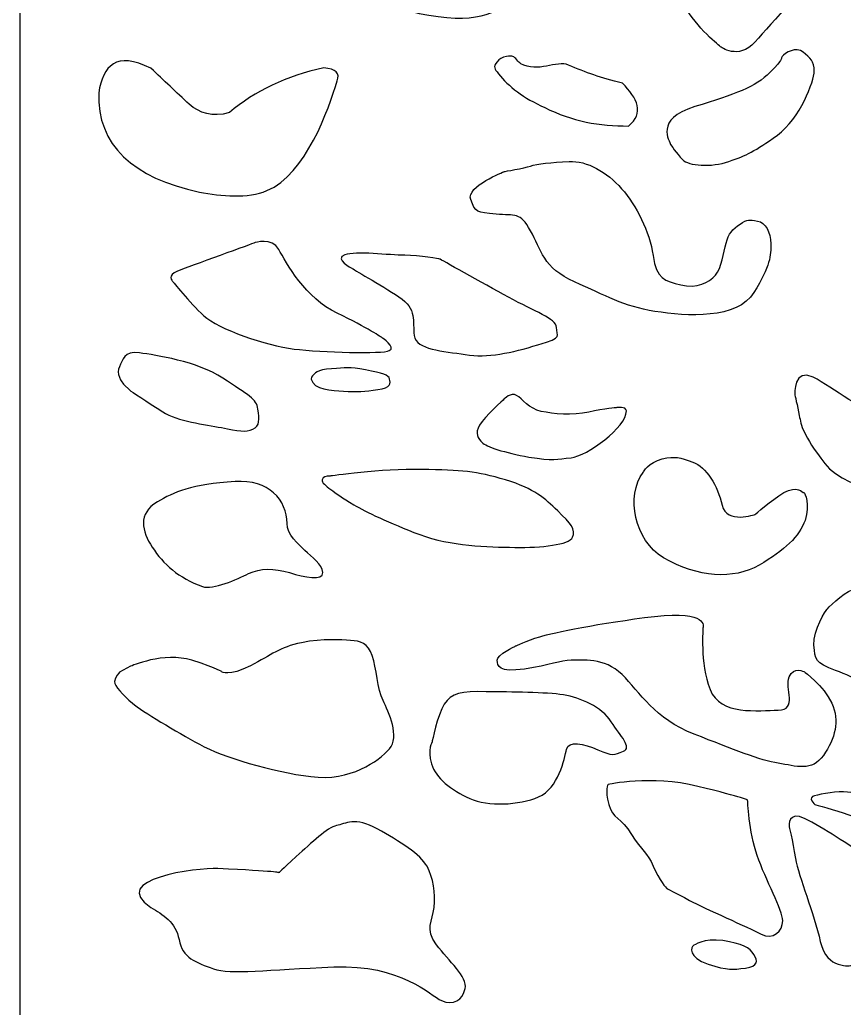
# Model space of a CAD drawing. Header units: centimetres. Extents: x -15.7 to -8.7, y -9 to 9.
# Drawn here: x -15.652 to -13.334, y 1.498 to 4.28 of the extents above; entities that cross this region are included whole.
import ezdxf

# ---------------------------------------------------------------- set-up
doc = ezdxf.new("R2010")
doc.units = ezdxf.units.CM
doc.header["$MEASUREMENT"] = 0
doc.layers.add('layer 1', color=7, linetype='Continuous')

msp = doc.modelspace()

# ---------------------------------------------------------------- linework, layer by layer
at = {"layer": 'layer 1', "color": 250, "lineweight": 30}
for points, knots in [([(-15.65204, 9.00077), (-15.65204, 9.00077), (-8.7077, 9.00077), (-8.7077, 9.00077), (-8.7077, 9.00077), (-8.7077, 9.00077), (-8.7077, -9.00021), (-8.7077, -9.00021), (-8.7077, -9.00021), (-8.7077, -9.00021), (-15.65204, -9.00021), (-15.65204, -9.00021), (-15.65204, -9.00021), (-15.65204, -9.00021), (-15.65204, 9.00077), (-15.65204, 9.00077)], [0, 0, 0, 0, 0.2, 0.2, 0.2, 0.2, 0.4, 0.4, 0.4, 0.4, 0.6, 0.6, 0.6, 0.6, 1, 1, 1, 1]), ([(-14.73226, 4.55874), (-14.73226, 4.55874), (-14.75024, 4.62655), (-14.65312, 4.62395), (-14.65312, 4.62395), (-14.55599, 4.62134), (-14.51641, 4.61351), (-14.48403, 4.53266), (-14.48403, 4.53266), (-14.45165, 4.45181), (-14.46965, 4.39964), (-14.41928, 4.40486), (-14.41928, 4.40486), (-14.36891, 4.41008), (-14.30415, 4.4805), (-14.26818, 4.48571), (-14.26818, 4.48571), (-14.2322, 4.49093), (-14.20702, 4.5144), (-14.20342, 4.46746), (-14.20342, 4.46746), (-14.19982, 4.42051), (-14.2322, 4.37095), (-14.26458, 4.33965), (-14.26458, 4.33965), (-14.29696, 4.30835), (-14.35452, 4.26663), (-14.50202, 4.2927), (-14.50202, 4.2927), (-14.64952, 4.31879), (-14.70707, 4.37356), (-14.72507, 4.42311), (-14.72507, 4.42311), (-14.74305, 4.47267), (-14.73226, 4.55874), (-14.73226, 4.55874)], [0, 0, 0, 0, 0.1, 0.1, 0.1, 0.1, 0.2, 0.2, 0.2, 0.2, 0.3, 0.3, 0.3, 0.3, 0.4, 0.4, 0.4, 0.4, 0.5, 0.5, 0.5, 0.5, 0.6, 0.6, 0.6, 0.6, 0.7, 0.7, 0.7, 0.7, 0.8, 0.8, 0.8, 0.8, 1, 1, 1, 1]), ([(-13.52709, 4.61872), (-13.52709, 4.61872), (-13.66019, 4.5144), (-13.71055, 4.45703), (-13.71055, 4.45703), (-13.76092, 4.39964), (-13.81489, 4.37878), (-13.7825, 4.31879), (-13.7825, 4.31879), (-13.75013, 4.2588), (-13.68178, 4.20403), (-13.68178, 4.20403), (-13.68178, 4.20403), (-13.68178, 4.20403), (-13.63142, 4.16491), (-13.58465, 4.21707), (-13.58465, 4.21707), (-13.53787, 4.26924), (-13.42636, 4.39703), (-13.42636, 4.39703), (-13.42636, 4.39703), (-13.42636, 4.39703), (-13.45154, 4.47789), (-13.45154, 4.51701), (-13.45154, 4.51701), (-13.45154, 4.55614), (-13.44793, 4.60307), (-13.44793, 4.60307), (-13.44793, 4.60307), (-13.44793, 4.60307), (-13.43744, 4.63608), (-13.46074, 4.63738), (-13.46074, 4.63738), (-13.48404, 4.63868), (-13.52709, 4.61872), (-13.52709, 4.61872)], [0, 0, 0, 0, 0.1, 0.1, 0.1, 0.1, 0.2, 0.2, 0.2, 0.2, 0.3, 0.3, 0.3, 0.3, 0.4, 0.4, 0.4, 0.4, 0.5, 0.5, 0.5, 0.5, 0.6, 0.6, 0.6, 0.6, 0.7, 0.7, 0.7, 0.7, 0.8, 0.8, 0.8, 0.8, 1, 1, 1, 1]), ([(-13.82215, 3.92885), (-13.82394, 3.93795), (-13.86875, 4.00033), (-13.75403, 4.03543), (-13.75403, 4.03543), (-13.63931, 4.07052), (-13.58373, 4.09001), (-13.5425, 4.13159), (-13.5425, 4.13159), (-13.50127, 4.17318), (-13.51497, 4.16582), (-13.50775, 4.1763), (-13.50775, 4.1763), (-13.50054, 4.18678), (-13.46896, 4.20511), (-13.44911, 4.18874), (-13.44911, 4.18874), (-13.42928, 4.17238), (-13.41799, 4.16321), (-13.41799, 4.13537), (-13.41799, 4.13537), (-13.41799, 4.10754), (-13.45747, 4.00176), (-13.52155, 3.9553), (-13.52155, 3.9553), (-13.58565, 3.90883), (-13.6079, 3.89851), (-13.65775, 3.88109), (-13.65775, 3.88109), (-13.70759, 3.86366), (-13.77167, 3.86882), (-13.7886, 3.88625), (-13.7886, 3.88625), (-13.8055, 3.90368), (-13.82215, 3.92885), (-13.82215, 3.92885)], [0, 0, 0, 0, 0.1, 0.1, 0.1, 0.1, 0.2, 0.2, 0.2, 0.2, 0.3, 0.3, 0.3, 0.3, 0.4, 0.4, 0.4, 0.4, 0.5, 0.5, 0.5, 0.5, 0.6, 0.6, 0.6, 0.6, 0.7, 0.7, 0.7, 0.7, 0.8, 0.8, 0.8, 0.8, 1, 1, 1, 1]), ([(-15.43009, 4.07441), (-15.41744, 4.15003), (-15.3819, 4.19248), (-15.2831, 4.14329), (-15.2831, 4.14329), (-15.24725, 4.10951), (-15.2114, 4.0757), (-15.17555, 4.04192), (-15.17555, 4.04192), (-15.14629, 4.01743), (-15.11103, 4.00489), (-15.06262, 4.01853), (-15.06262, 4.01853), (-14.99092, 4.07961), (-14.9025, 4.12162), (-14.79731, 4.14459), (-14.79731, 4.14459), (-14.76326, 4.14112), (-14.75072, 4.12898), (-14.75967, 4.1082), (-14.75967, 4.1082), (-14.78293, 4.02753), (-14.84796, 3.84555), (-14.95685, 3.7989), (-14.95685, 3.7989), (-15.01094, 3.77572), (-15.08534, 3.78331), (-15.14687, 3.79499), (-15.14687, 3.79499), (-15.33272, 3.83388), (-15.43549, 3.92811), (-15.43009, 4.07441)], [0, 0, 0, 0, 0.1111111, 0.1111111, 0.1111111, 0.1111111, 0.2222222, 0.2222222, 0.2222222, 0.2222222, 0.3333333, 0.3333333, 0.3333333, 0.3333333, 0.4444444, 0.4444444, 0.4444444, 0.4444444, 0.5555556, 0.5555556, 0.5555556, 0.5555556, 0.6666667, 0.6666667, 0.6666667, 0.6666667, 0.7777778, 0.7777778, 0.7777778, 0.7777778, 1, 1, 1, 1]), ([(-14.30969, 4.16169), (-14.30397, 4.16879), (-14.29595, 4.17424), (-14.28334, 4.17636), (-14.28334, 4.17636), (-14.26545, 4.17938), (-14.26305, 4.17722), (-14.25454, 4.16694), (-14.25454, 4.16694), (-14.25085, 4.16249), (-14.24714, 4.15837), (-14.2434, 4.15628), (-14.2434, 4.15628), (-14.1947, 4.12915), (-14.14315, 4.16661), (-14.10896, 4.15239), (-14.10896, 4.15239), (-14.05958, 4.13184), (-14.0187, 4.11539), (-13.95738, 4.10169), (-13.95738, 4.10169), (-13.91506, 4.05863), (-13.89501, 4.01705), (-13.94046, 3.98084), (-13.94046, 3.98084), (-14.02089, 3.98025), (-14.09964, 3.99386), (-14.17529, 4.03282), (-14.17529, 4.03282), (-14.23587, 4.05971), (-14.27774, 4.09189), (-14.30593, 4.12791), (-14.30593, 4.12791), (-14.31708, 4.14215), (-14.32172, 4.14675), (-14.30969, 4.16169)], [0, 0, 0, 0, 0.1, 0.1, 0.1, 0.1, 0.2, 0.2, 0.2, 0.2, 0.3, 0.3, 0.3, 0.3, 0.4, 0.4, 0.4, 0.4, 0.5, 0.5, 0.5, 0.5, 0.6, 0.6, 0.6, 0.6, 0.7, 0.7, 0.7, 0.7, 0.8, 0.8, 0.8, 0.8, 1, 1, 1, 1]), ([(-14.28972, 3.85269), (-14.28972, 3.85269), (-14.39743, 3.81074), (-14.38408, 3.77396), (-14.38408, 3.77396), (-14.37073, 3.73718), (-14.36717, 3.73783), (-14.31287, 3.73266), (-14.31287, 3.73266), (-14.25858, 3.7275), (-14.24522, 3.73976), (-14.21584, 3.6862), (-14.21584, 3.6862), (-14.18647, 3.63264), (-14.18023, 3.58102), (-14.09213, 3.5423), (-14.09213, 3.5423), (-14.004, 3.50357), (-13.95504, 3.47325), (-13.86603, 3.45905), (-13.86603, 3.45905), (-13.77702, 3.44485), (-13.63371, 3.43646), (-13.58743, 3.51196), (-13.58743, 3.51196), (-13.54114, 3.58746), (-13.53936, 3.61715), (-13.54025, 3.64942), (-13.54025, 3.64942), (-13.54114, 3.68168), (-13.55449, 3.71007), (-13.57764, 3.71331), (-13.57764, 3.71331), (-13.60078, 3.71653), (-13.60523, 3.71976), (-13.62659, 3.70491), (-13.62659, 3.70491), (-13.64796, 3.69007), (-13.65864, 3.67781), (-13.66576, 3.65135), (-13.66576, 3.65135), (-13.67288, 3.62489), (-13.67821, 3.58166), (-13.69602, 3.56101), (-13.69602, 3.56101), (-13.71382, 3.54036), (-13.74854, 3.52229), (-13.79305, 3.5339), (-13.79305, 3.5339), (-13.83755, 3.54552), (-13.86247, 3.54939), (-13.87137, 3.61651), (-13.87137, 3.61651), (-13.88028, 3.68362), (-13.91855, 3.75718), (-13.95949, 3.80429), (-13.95949, 3.80429), (-14.00044, 3.8514), (-14.05741, 3.88366), (-14.10725, 3.88109), (-14.10725, 3.88109), (-14.1571, 3.8785), (-14.19804, 3.87398), (-14.21584, 3.86818), (-14.21584, 3.86818), (-14.23365, 3.86237), (-14.28972, 3.85269), (-14.28972, 3.85269)], [0, 0, 0, 0, 0.0555556, 0.0555556, 0.0555556, 0.0555556, 0.1111111, 0.1111111, 0.1111111, 0.1111111, 0.1666667, 0.1666667, 0.1666667, 0.1666667, 0.2222222, 0.2222222, 0.2222222, 0.2222222, 0.2777778, 0.2777778, 0.2777778, 0.2777778, 0.3333333, 0.3333333, 0.3333333, 0.3333333, 0.3888889, 0.3888889, 0.3888889, 0.3888889, 0.4444444, 0.4444444, 0.4444444, 0.4444444, 0.5, 0.5, 0.5, 0.5, 0.5555556, 0.5555556, 0.5555556, 0.5555556, 0.6111111, 0.6111111, 0.6111111, 0.6111111, 0.6666667, 0.6666667, 0.6666667, 0.6666667, 0.7222222, 0.7222222, 0.7222222, 0.7222222, 0.7777778, 0.7777778, 0.7777778, 0.7777778, 0.8333333, 0.8333333, 0.8333333, 0.8333333, 0.8888889, 0.8888889, 0.8888889, 0.8888889, 1, 1, 1, 1]), ([(-15.22256, 3.54423), (-15.22256, 3.54423), (-15.23948, 3.56101), (-15.20832, 3.57262), (-15.20832, 3.57262), (-15.17717, 3.58424), (-14.99203, 3.652), (-14.99203, 3.652), (-14.99203, 3.652), (-14.99203, 3.652), (-14.94217, 3.66942), (-14.92348, 3.63329), (-14.92348, 3.63329), (-14.9048, 3.59715), (-14.84693, 3.49518), (-14.7597, 3.45388), (-14.7597, 3.45388), (-14.67247, 3.41259), (-14.63331, 3.38483), (-14.63331, 3.38483), (-14.63331, 3.38483), (-14.63331, 3.38483), (-14.59325, 3.35838), (-14.61284, 3.3487), (-14.61284, 3.3487), (-14.63242, 3.33902), (-14.80243, 3.34354), (-14.88076, 3.35322), (-14.88076, 3.35322), (-14.95909, 3.3629), (-15.09349, 3.40936), (-15.13444, 3.44679), (-15.13444, 3.44679), (-15.17539, 3.48422), (-15.22256, 3.54423), (-15.22256, 3.54423)], [0, 0, 0, 0, 0.1, 0.1, 0.1, 0.1, 0.2, 0.2, 0.2, 0.2, 0.3, 0.3, 0.3, 0.3, 0.4, 0.4, 0.4, 0.4, 0.5, 0.5, 0.5, 0.5, 0.6, 0.6, 0.6, 0.6, 0.7, 0.7, 0.7, 0.7, 0.8, 0.8, 0.8, 0.8, 1, 1, 1, 1]), ([(-14.71843, 3.58057), (-14.71843, 3.58057), (-14.76864, 3.60655), (-14.73816, 3.61825), (-14.73816, 3.61825), (-14.70768, 3.62995), (-14.61267, 3.61695), (-14.56965, 3.61695), (-14.56965, 3.61695), (-14.52663, 3.61695), (-14.47106, 3.60655), (-14.47106, 3.60655), (-14.47106, 3.60655), (-14.47106, 3.60655), (-14.35096, 3.53898), (-14.27746, 3.49869), (-14.27746, 3.49869), (-14.20396, 3.45841), (-14.14302, 3.43891), (-14.14302, 3.41422), (-14.14302, 3.41422), (-14.14302, 3.38953), (-14.11971, 3.38692), (-14.195, 3.36483), (-14.195, 3.36483), (-14.2703, 3.34274), (-14.33661, 3.32715), (-14.39936, 3.33754), (-14.39936, 3.33754), (-14.4621, 3.34793), (-14.53738, 3.35054), (-14.54276, 3.39082), (-14.54276, 3.39082), (-14.54814, 3.43112), (-14.5338, 3.4662), (-14.58578, 3.49999), (-14.58578, 3.49999), (-14.63777, 3.53378), (-14.71843, 3.58057), (-14.71843, 3.58057)], [0, 0, 0, 0, 0.0909091, 0.0909091, 0.0909091, 0.0909091, 0.1818182, 0.1818182, 0.1818182, 0.1818182, 0.2727273, 0.2727273, 0.2727273, 0.2727273, 0.3636364, 0.3636364, 0.3636364, 0.3636364, 0.4545455, 0.4545455, 0.4545455, 0.4545455, 0.5454545, 0.5454545, 0.5454545, 0.5454545, 0.6363636, 0.6363636, 0.6363636, 0.6363636, 0.7272727, 0.7272727, 0.7272727, 0.7272727, 0.8181818, 0.8181818, 0.8181818, 0.8181818, 1, 1, 1, 1]), ([(-15.36053, 3.25448), (-15.36409, 3.25771), (-15.38279, 3.2861), (-15.3721, 3.30353), (-15.3721, 3.30353), (-15.36142, 3.32095), (-15.36053, 3.3487), (-15.31514, 3.34225), (-15.31514, 3.34225), (-15.26973, 3.3358), (-15.15314, 3.31901), (-15.08104, 3.27126), (-15.08104, 3.27126), (-15.00893, 3.22351), (-14.98579, 3.21254), (-14.98224, 3.18414), (-14.98224, 3.18414), (-14.97868, 3.15575), (-14.97601, 3.13703), (-14.99648, 3.12736), (-14.99648, 3.12736), (-15.01695, 3.11768), (-15.03742, 3.12284), (-15.08459, 3.13187), (-15.08459, 3.13187), (-15.13177, 3.1409), (-15.20832, 3.14994), (-15.25017, 3.1764), (-15.25017, 3.1764), (-15.29199, 3.20286), (-15.34183, 3.23641), (-15.34183, 3.23641), (-15.34183, 3.23641), (-15.34183, 3.23641), (-15.36053, 3.25448), (-15.36053, 3.25448)], [0, 0, 0, 0, 0.1, 0.1, 0.1, 0.1, 0.2, 0.2, 0.2, 0.2, 0.3, 0.3, 0.3, 0.3, 0.4, 0.4, 0.4, 0.4, 0.5, 0.5, 0.5, 0.5, 0.6, 0.6, 0.6, 0.6, 0.7, 0.7, 0.7, 0.7, 0.8, 0.8, 0.8, 0.8, 1, 1, 1, 1]), ([(-14.82469, 3.28159), (-14.82469, 3.28159), (-14.81757, 3.29578), (-14.77573, 3.29772), (-14.77573, 3.29772), (-14.73389, 3.29966), (-14.72766, 3.30417), (-14.67959, 3.2945), (-14.67959, 3.2945), (-14.63153, 3.28481), (-14.61462, 3.28029), (-14.61195, 3.26868), (-14.61195, 3.26868), (-14.60928, 3.25706), (-14.60749, 3.24415), (-14.64488, 3.239), (-14.64488, 3.239), (-14.68226, 3.23383), (-14.70453, 3.2319), (-14.74191, 3.23448), (-14.74191, 3.23448), (-14.77272, 3.2366), (-14.82694, 3.23867), (-14.8327, 3.26868), (-14.8327, 3.26868), (-14.83418, 3.27646), (-14.82469, 3.28159), (-14.82469, 3.28159)], [0, 0, 0, 0, 0.125, 0.125, 0.125, 0.125, 0.25, 0.25, 0.25, 0.25, 0.375, 0.375, 0.375, 0.375, 0.5, 0.5, 0.5, 0.5, 0.625, 0.625, 0.625, 0.625, 0.75, 0.75, 0.75, 0.75, 1, 1, 1, 1]), ([(-13.47259, 3.22447), (-13.47259, 3.22447), (-13.47617, 3.30245), (-13.4206, 3.27386), (-13.4206, 3.27386), (-13.36503, 3.24527), (-13.28079, 3.17119), (-13.20371, 3.166), (-13.20371, 3.166), (-13.12662, 3.1608), (-13.06926, 3.1452), (-13.02086, 3.09971), (-13.02086, 3.09971), (-12.97246, 3.05423), (-12.95274, 2.98145), (-12.95632, 2.96325), (-12.95632, 2.96325), (-12.95991, 2.94506), (-12.90972, 2.92557), (-13.01368, 2.92687), (-13.01368, 2.92687), (-13.11766, 2.92816), (-13.3256, 2.94766), (-13.38834, 3.03084), (-13.38834, 3.03084), (-13.45108, 3.11401), (-13.45466, 3.1374), (-13.46004, 3.166), (-13.46004, 3.166), (-13.46542, 3.19458), (-13.47259, 3.22447), (-13.47259, 3.22447)], [0, 0, 0, 0, 0.1111111, 0.1111111, 0.1111111, 0.1111111, 0.2222222, 0.2222222, 0.2222222, 0.2222222, 0.3333333, 0.3333333, 0.3333333, 0.3333333, 0.4444444, 0.4444444, 0.4444444, 0.4444444, 0.5555556, 0.5555556, 0.5555556, 0.5555556, 0.6666667, 0.6666667, 0.6666667, 0.6666667, 0.7777778, 0.7777778, 0.7777778, 0.7777778, 1, 1, 1, 1]), ([(-14.10191, 3.04734), (-14.14197, 3.04346), (-14.15176, 3.03766), (-14.22029, 3.04927), (-14.22029, 3.04927), (-14.28884, 3.06089), (-14.34134, 3.07895), (-14.35203, 3.08993), (-14.35203, 3.08993), (-14.36271, 3.1009), (-14.3734, 3.11574), (-14.35915, 3.13897), (-14.35915, 3.13897), (-14.34492, 3.1622), (-14.29062, 3.21189), (-14.29062, 3.21189), (-14.29062, 3.21189), (-14.29062, 3.21189), (-14.27014, 3.23254), (-14.25502, 3.22286), (-14.25502, 3.22286), (-14.23988, 3.21318), (-14.21941, 3.18479), (-14.18558, 3.17769), (-14.18558, 3.17769), (-14.15176, 3.17059), (-14.09835, 3.16543), (-14.05207, 3.17575), (-14.05207, 3.17575), (-14.00578, 3.18608), (-13.97462, 3.18801), (-13.97462, 3.18801), (-13.97462, 3.18801), (-13.97462, 3.18801), (-13.94614, 3.19317), (-13.94614, 3.17898), (-13.94614, 3.17898), (-13.94614, 3.13356), (-14.05694, 3.05168), (-14.10191, 3.04734)], [0, 0, 0, 0, 0.0909091, 0.0909091, 0.0909091, 0.0909091, 0.1818182, 0.1818182, 0.1818182, 0.1818182, 0.2727273, 0.2727273, 0.2727273, 0.2727273, 0.3636364, 0.3636364, 0.3636364, 0.3636364, 0.4545455, 0.4545455, 0.4545455, 0.4545455, 0.5454545, 0.5454545, 0.5454545, 0.5454545, 0.6363636, 0.6363636, 0.6363636, 0.6363636, 0.7272727, 0.7272727, 0.7272727, 0.7272727, 0.8181818, 0.8181818, 0.8181818, 0.8181818, 1, 1, 1, 1]), ([(-13.84186, 2.76572), (-13.74507, 2.70983), (-13.64468, 2.70334), (-13.57298, 2.74492), (-13.57298, 2.74492), (-13.50127, 2.78651), (-13.45888, 2.82678), (-13.4439, 2.87098), (-13.4439, 2.87098), (-13.42894, 2.91519), (-13.4437, 2.94897), (-13.4475, 2.94896), (-13.4475, 2.94896), (-13.45129, 2.94895), (-13.46542, 2.97105), (-13.50306, 2.94896), (-13.50306, 2.94896), (-13.54071, 2.92687), (-13.58373, 2.88788), (-13.58373, 2.88788), (-13.58373, 2.88788), (-13.58373, 2.88788), (-13.6644, 2.85929), (-13.67694, 2.91387), (-13.67694, 2.91387), (-13.68949, 2.96846), (-13.72176, 3.02174), (-13.7594, 3.03473), (-13.7594, 3.03473), (-13.79705, 3.04773), (-13.80781, 3.05292), (-13.84545, 3.04383), (-13.84545, 3.04383), (-13.88309, 3.03473), (-13.89923, 3.00614), (-13.89923, 3.00614), (-13.89923, 3.00614), (-13.94831, 2.9409), (-13.92345, 2.81281), (-13.84186, 2.76572)], [0, 0, 0, 0, 0.0909091, 0.0909091, 0.0909091, 0.0909091, 0.1818182, 0.1818182, 0.1818182, 0.1818182, 0.2727273, 0.2727273, 0.2727273, 0.2727273, 0.3636364, 0.3636364, 0.3636364, 0.3636364, 0.4545455, 0.4545455, 0.4545455, 0.4545455, 0.5454545, 0.5454545, 0.5454545, 0.5454545, 0.6363636, 0.6363636, 0.6363636, 0.6363636, 0.7272727, 0.7272727, 0.7272727, 0.7272727, 0.8181818, 0.8181818, 0.8181818, 0.8181818, 1, 1, 1, 1]), ([(-14.77929, 2.99571), (-14.77929, 2.99571), (-14.63598, 3.01636), (-14.52204, 3.01442), (-14.52204, 3.01442), (-14.40811, 3.01249), (-14.36983, 3.0099), (-14.28617, 2.98474), (-14.28617, 2.98474), (-14.20249, 2.95957), (-14.17668, 2.93312), (-14.1393, 2.89762), (-14.1393, 2.89762), (-14.10191, 2.86213), (-14.08766, 2.84471), (-14.09746, 2.82341), (-14.09746, 2.82341), (-14.10725, 2.80212), (-14.18468, 2.79372), (-14.26036, 2.79502), (-14.26036, 2.79502), (-14.33601, 2.79631), (-14.44016, 2.79824), (-14.52739, 2.83115), (-14.52739, 2.83115), (-14.61462, 2.86407), (-14.6787, 2.89504), (-14.71253, 2.91505), (-14.71253, 2.91505), (-14.74636, 2.93505), (-14.76326, 2.94731), (-14.77751, 2.95763), (-14.77751, 2.95763), (-14.79175, 2.96796), (-14.80332, 2.97829), (-14.80154, 2.98474), (-14.80154, 2.98474), (-14.79865, 2.99526), (-14.79118, 2.99464), (-14.77929, 2.99571)], [0, 0, 0, 0, 0.0909091, 0.0909091, 0.0909091, 0.0909091, 0.1818182, 0.1818182, 0.1818182, 0.1818182, 0.2727273, 0.2727273, 0.2727273, 0.2727273, 0.3636364, 0.3636364, 0.3636364, 0.3636364, 0.4545455, 0.4545455, 0.4545455, 0.4545455, 0.5454545, 0.5454545, 0.5454545, 0.5454545, 0.6363636, 0.6363636, 0.6363636, 0.6363636, 0.7272727, 0.7272727, 0.7272727, 0.7272727, 0.8181818, 0.8181818, 0.8181818, 0.8181818, 1, 1, 1, 1]), ([(-15.27952, 2.79561), (-15.30898, 2.84071), (-15.32119, 2.88887), (-15.26518, 2.92297), (-15.26518, 2.92297), (-15.22037, 2.95025), (-15.16838, 2.97236), (-15.04648, 2.98015), (-15.04648, 2.98015), (-14.95211, 2.98618), (-14.90057, 2.92873), (-14.90057, 2.86202), (-14.90057, 2.86202), (-14.90057, 2.83073), (-14.86818, 2.80464), (-14.8502, 2.78638), (-14.8502, 2.78638), (-14.83222, 2.76813), (-14.79983, 2.74726), (-14.79983, 2.72379), (-14.79983, 2.72379), (-14.79983, 2.70032), (-14.8502, 2.71075), (-14.89337, 2.72379), (-14.89337, 2.72379), (-14.93654, 2.73683), (-14.97611, 2.73682), (-15.00849, 2.72118), (-15.00849, 2.72118), (-15.04087, 2.70554), (-15.10922, 2.67423), (-15.138, 2.68467), (-15.138, 2.68467), (-15.20654, 2.70951), (-15.24799, 2.74736), (-15.27952, 2.79561)], [0, 0, 0, 0, 0.1, 0.1, 0.1, 0.1, 0.2, 0.2, 0.2, 0.2, 0.3, 0.3, 0.3, 0.3, 0.4, 0.4, 0.4, 0.4, 0.5, 0.5, 0.5, 0.5, 0.6, 0.6, 0.6, 0.6, 0.7, 0.7, 0.7, 0.7, 0.8, 0.8, 0.8, 0.8, 1, 1, 1, 1]), ([(-13.38296, 2.62016), (-13.38296, 2.62016), (-13.42239, 2.56168), (-13.41882, 2.52009), (-13.41882, 2.52009), (-13.41523, 2.4785), (-13.41702, 2.47071), (-13.35787, 2.44861), (-13.35787, 2.44861), (-13.29871, 2.42652), (-13.25748, 2.40053), (-13.22522, 2.37324), (-13.22522, 2.37324), (-13.19295, 2.34595), (-13.1571, 2.32515), (-13.11049, 2.32385), (-13.11049, 2.32385), (-13.06389, 2.32255), (-12.99217, 2.33165), (-12.93481, 2.36025), (-12.93481, 2.36025), (-12.87745, 2.38883), (-12.82367, 2.44992), (-12.82367, 2.44992), (-12.82367, 2.44992), (-12.82367, 2.44992), (-12.82548, 2.4915), (-12.87208, 2.4928), (-12.87208, 2.4928), (-12.91868, 2.4941), (-13.00293, 2.4876), (-13.00293, 2.4876), (-13.00293, 2.4876), (-13.00293, 2.4876), (-13.04954, 2.48111), (-13.08002, 2.52009), (-13.08002, 2.52009), (-13.11049, 2.55908), (-13.23597, 2.66955), (-13.23597, 2.66955), (-13.23597, 2.66955), (-13.23597, 2.66955), (-13.27899, 2.68644), (-13.30947, 2.67604), (-13.30947, 2.67604), (-13.33994, 2.66565), (-13.38296, 2.62016), (-13.38296, 2.62016)], [0, 0, 0, 0, 0.0769231, 0.0769231, 0.0769231, 0.0769231, 0.1538462, 0.1538462, 0.1538462, 0.1538462, 0.2307692, 0.2307692, 0.2307692, 0.2307692, 0.3076923, 0.3076923, 0.3076923, 0.3076923, 0.3846154, 0.3846154, 0.3846154, 0.3846154, 0.4615385, 0.4615385, 0.4615385, 0.4615385, 0.5384615, 0.5384615, 0.5384615, 0.5384615, 0.6153846, 0.6153846, 0.6153846, 0.6153846, 0.6923077, 0.6923077, 0.6923077, 0.6923077, 0.7692308, 0.7692308, 0.7692308, 0.7692308, 0.8461538, 0.8461538, 0.8461538, 0.8461538, 1, 1, 1, 1]), ([(-14.25774, 2.51749), (-14.25774, 2.51749), (-14.31152, 2.4928), (-14.30973, 2.47721), (-14.30973, 2.47721), (-14.30794, 2.46161), (-14.30615, 2.44212), (-14.23265, 2.45251), (-14.23265, 2.45251), (-14.15916, 2.46291), (-14.13227, 2.47721), (-14.10179, 2.47721), (-14.10179, 2.47721), (-14.07132, 2.47721), (-14.00857, 2.4863), (-13.95838, 2.43692), (-13.95838, 2.43692), (-13.90819, 2.38754), (-13.86696, 2.31216), (-13.75582, 2.26928), (-13.75582, 2.26928), (-13.64468, 2.22639), (-13.56939, 2.1952), (-13.5192, 2.1874), (-13.5192, 2.1874), (-13.46901, 2.1796), (-13.4242, 2.16271), (-13.39193, 2.20949), (-13.39193, 2.20949), (-13.35965, 2.25627), (-13.34532, 2.30696), (-13.36862, 2.35634), (-13.36862, 2.35634), (-13.39193, 2.40573), (-13.4457, 2.44471), (-13.4457, 2.44471), (-13.4457, 2.44471), (-13.4457, 2.44471), (-13.47617, 2.46161), (-13.48872, 2.43042), (-13.48872, 2.43042), (-13.50127, 2.39923), (-13.46363, 2.33685), (-13.5192, 2.33685), (-13.5192, 2.33685), (-13.57477, 2.33685), (-13.68232, 2.31995), (-13.71101, 2.39533), (-13.71101, 2.39533), (-13.73969, 2.47071), (-13.73072, 2.56948), (-13.73072, 2.56948), (-13.73072, 2.56948), (-13.73072, 2.56948), (-13.71458, 2.61886), (-13.86696, 2.60067), (-13.86696, 2.60067), (-14.01933, 2.58247), (-14.15198, 2.55518), (-14.18962, 2.54348), (-14.18962, 2.54348), (-14.22727, 2.53179), (-14.25774, 2.51749), (-14.25774, 2.51749)], [0, 0, 0, 0, 0.0588235, 0.0588235, 0.0588235, 0.0588235, 0.1176471, 0.1176471, 0.1176471, 0.1176471, 0.1764706, 0.1764706, 0.1764706, 0.1764706, 0.2352941, 0.2352941, 0.2352941, 0.2352941, 0.2941176, 0.2941176, 0.2941176, 0.2941176, 0.3529412, 0.3529412, 0.3529412, 0.3529412, 0.4117647, 0.4117647, 0.4117647, 0.4117647, 0.4705882, 0.4705882, 0.4705882, 0.4705882, 0.5294118, 0.5294118, 0.5294118, 0.5294118, 0.5882353, 0.5882353, 0.5882353, 0.5882353, 0.6470588, 0.6470588, 0.6470588, 0.6470588, 0.7058824, 0.7058824, 0.7058824, 0.7058824, 0.7647059, 0.7647059, 0.7647059, 0.7647059, 0.8235294, 0.8235294, 0.8235294, 0.8235294, 0.8823529, 0.8823529, 0.8823529, 0.8823529, 1, 1, 1, 1]), ([(-15.34046, 2.46031), (-15.34046, 2.46031), (-15.24725, 2.5019), (-15.16838, 2.47721), (-15.16838, 2.47721), (-15.0895, 2.45251), (-15.08413, 2.44471), (-15.08413, 2.44471), (-15.08413, 2.44471), (-15.08413, 2.44471), (-15.0644, 2.43042), (-15.00347, 2.46161), (-15.00347, 2.46161), (-14.94251, 2.4928), (-14.92279, 2.51359), (-14.86006, 2.52659), (-14.86006, 2.52659), (-14.79731, 2.53959), (-14.7507, 2.53439), (-14.72203, 2.53309), (-14.72203, 2.53309), (-14.69335, 2.53179), (-14.67362, 2.52529), (-14.66108, 2.4902), (-14.66108, 2.4902), (-14.64853, 2.45511), (-14.64674, 2.39663), (-14.6306, 2.36414), (-14.6306, 2.36414), (-14.61447, 2.33165), (-14.5822, 2.26148), (-14.61267, 2.22768), (-14.61267, 2.22768), (-14.64315, 2.19389), (-14.72203, 2.13541), (-14.83316, 2.14971), (-14.83316, 2.14971), (-14.94431, 2.164), (-15.08054, 2.20429), (-15.14687, 2.24068), (-15.14687, 2.24068), (-15.21319, 2.27707), (-15.30644, 2.33292), (-15.33509, 2.35634), (-15.33509, 2.35634), (-15.36375, 2.37976), (-15.38545, 2.40524), (-15.38545, 2.4175), (-15.38545, 2.4175), (-15.38545, 2.42977), (-15.37122, 2.44332), (-15.37122, 2.44332), (-15.37122, 2.44332), (-15.37122, 2.44332), (-15.34046, 2.46031), (-15.34046, 2.46031)], [0, 0, 0, 0, 0.0666667, 0.0666667, 0.0666667, 0.0666667, 0.1333333, 0.1333333, 0.1333333, 0.1333333, 0.2, 0.2, 0.2, 0.2, 0.2666667, 0.2666667, 0.2666667, 0.2666667, 0.3333333, 0.3333333, 0.3333333, 0.3333333, 0.4, 0.4, 0.4, 0.4, 0.4666667, 0.4666667, 0.4666667, 0.4666667, 0.5333333, 0.5333333, 0.5333333, 0.5333333, 0.6, 0.6, 0.6, 0.6, 0.6666667, 0.6666667, 0.6666667, 0.6666667, 0.7333333, 0.7333333, 0.7333333, 0.7333333, 0.8, 0.8, 0.8, 0.8, 0.8666667, 0.8666667, 0.8666667, 0.8666667, 1, 1, 1, 1]), ([(-14.49257, 2.24717), (-14.49257, 2.24717), (-14.47824, 2.32255), (-14.45851, 2.35374), (-14.45851, 2.35374), (-14.43879, 2.38494), (-14.41011, 2.39013), (-14.34021, 2.38883), (-14.34021, 2.38883), (-14.2703, 2.38754), (-14.1717, 2.38754), (-14.12329, 2.37974), (-14.12329, 2.37974), (-14.0749, 2.37194), (-14.01575, 2.34595), (-13.98886, 2.30436), (-13.98886, 2.30436), (-13.96197, 2.26277), (-13.9297, 2.23158), (-13.9548, 2.22119), (-13.9548, 2.22119), (-13.97989, 2.2108), (-13.98527, 2.20689), (-14.0265, 2.22508), (-14.0265, 2.22508), (-14.06773, 2.24327), (-14.10896, 2.25107), (-14.11434, 2.22639), (-14.11434, 2.22639), (-14.11971, 2.20169), (-14.13765, 2.11592), (-14.19321, 2.09253), (-14.19321, 2.09253), (-14.24878, 2.06913), (-14.33482, 2.06524), (-14.38681, 2.08863), (-14.38681, 2.08863), (-14.43879, 2.11202), (-14.48181, 2.14451), (-14.49437, 2.18609), (-14.49437, 2.18609), (-14.50691, 2.22768), (-14.49257, 2.24717), (-14.49257, 2.24717)], [0, 0, 0, 0, 0.0833333, 0.0833333, 0.0833333, 0.0833333, 0.1666667, 0.1666667, 0.1666667, 0.1666667, 0.25, 0.25, 0.25, 0.25, 0.3333333, 0.3333333, 0.3333333, 0.3333333, 0.4166667, 0.4166667, 0.4166667, 0.4166667, 0.5, 0.5, 0.5, 0.5, 0.5833333, 0.5833333, 0.5833333, 0.5833333, 0.6666667, 0.6666667, 0.6666667, 0.6666667, 0.75, 0.75, 0.75, 0.75, 0.8333333, 0.8333333, 0.8333333, 0.8333333, 1, 1, 1, 1]), ([(-13.99781, 2.12761), (-13.99781, 2.12761), (-13.87772, 2.15491), (-13.74507, 2.12242), (-13.74507, 2.12242), (-13.61241, 2.08993), (-13.60524, 2.08343), (-13.60524, 2.08343), (-13.60524, 2.08343), (-13.60524, 2.08343), (-13.60166, 1.99506), (-13.57835, 1.92747), (-13.57835, 1.92747), (-13.55505, 1.8599), (-13.50665, 1.77283), (-13.50665, 1.74423), (-13.50665, 1.74423), (-13.50665, 1.71564), (-13.53354, 1.68835), (-13.56759, 1.70655), (-13.56759, 1.70655), (-13.60166, 1.72474), (-13.72714, 1.77933), (-13.76836, 1.80141), (-13.76836, 1.80141), (-13.8096, 1.82351), (-13.8329, 1.83521), (-13.8329, 1.83521), (-13.8329, 1.83521), (-13.8329, 1.83521), (-13.85442, 1.8586), (-13.87055, 1.89759), (-13.87055, 1.89759), (-13.88668, 1.93657), (-13.90281, 1.93917), (-13.93149, 1.98726), (-13.93149, 1.98726), (-13.96017, 2.03534), (-13.98527, 2.03014), (-13.99602, 2.07174), (-13.99602, 2.07174), (-14.00678, 2.11332), (-13.99781, 2.12761), (-13.99781, 2.12761)], [0, 0, 0, 0, 0.0833333, 0.0833333, 0.0833333, 0.0833333, 0.1666667, 0.1666667, 0.1666667, 0.1666667, 0.25, 0.25, 0.25, 0.25, 0.3333333, 0.3333333, 0.3333333, 0.3333333, 0.4166667, 0.4166667, 0.4166667, 0.4166667, 0.5, 0.5, 0.5, 0.5, 0.5833333, 0.5833333, 0.5833333, 0.5833333, 0.6666667, 0.6666667, 0.6666667, 0.6666667, 0.75, 0.75, 0.75, 0.75, 0.8333333, 0.8333333, 0.8333333, 0.8333333, 1, 1, 1, 1]), ([(-13.41653, 2.07097), (-13.41653, 2.07097), (-13.43789, 2.09162), (-13.41742, 2.09614), (-13.41742, 2.09614), (-13.39694, 2.10066), (-13.35228, 2.11054), (-13.32396, 2.10647), (-13.32396, 2.10647), (-13.29561, 2.10238), (-13.28105, 2.09508), (-13.27143, 2.07871), (-13.27143, 2.07871), (-13.26182, 2.06235), (-13.24563, 2.04774), (-13.26698, 2.04258), (-13.26698, 2.04258), (-13.28835, 2.03742), (-13.28923, 2.03096), (-13.32306, 2.04322), (-13.32306, 2.04322), (-13.35689, 2.05548), (-13.41653, 2.07097), (-13.41653, 2.07097)], [0, 0, 0, 0, 0.1428571, 0.1428571, 0.1428571, 0.1428571, 0.2857143, 0.2857143, 0.2857143, 0.2857143, 0.4285714, 0.4285714, 0.4285714, 0.4285714, 0.5714286, 0.5714286, 0.5714286, 0.5714286, 0.7142857, 0.7142857, 0.7142857, 0.7142857, 1, 1, 1, 1]), ([(-15.09488, 1.89109), (-14.92817, 1.88329), (-14.92279, 1.87939), (-14.92279, 1.87939), (-14.92279, 1.87939), (-14.92279, 1.87939), (-14.91741, 1.88589), (-14.87439, 1.92488), (-14.87439, 1.92488), (-14.83137, 1.96386), (-14.78656, 2.00675), (-14.76146, 2.01195), (-14.76146, 2.01195), (-14.73637, 2.01715), (-14.70948, 2.03794), (-14.64674, 2.00285), (-14.64674, 2.00285), (-14.584, 1.96777), (-14.52484, 1.93008), (-14.50691, 1.89759), (-14.50691, 1.89759), (-14.48899, 1.8651), (-14.48361, 1.82221), (-14.48719, 1.78192), (-14.48719, 1.78192), (-14.49078, 1.74163), (-14.51409, 1.72214), (-14.48002, 1.67666), (-14.48002, 1.67666), (-14.44597, 1.63117), (-14.39219, 1.58568), (-14.39936, 1.55319), (-14.39936, 1.55319), (-14.40653, 1.5207), (-14.43342, 1.5051), (-14.46568, 1.5194), (-14.46568, 1.5194), (-14.49795, 1.5337), (-14.5804, 1.62208), (-14.76864, 1.61428), (-14.76864, 1.61428), (-14.95685, 1.60648), (-15.05902, 1.59218), (-15.10744, 1.60908), (-15.10744, 1.60908), (-15.15583, 1.62597), (-15.19526, 1.64027), (-15.20423, 1.69095), (-15.20423, 1.69095), (-15.21319, 1.74163), (-15.25083, 1.76113), (-15.2831, 1.78192), (-15.2831, 1.78192), (-15.40609, 1.8612), (-15.15466, 1.89387), (-15.09488, 1.89109)], [0, 0, 0, 0, 0.0666667, 0.0666667, 0.0666667, 0.0666667, 0.1333333, 0.1333333, 0.1333333, 0.1333333, 0.2, 0.2, 0.2, 0.2, 0.2666667, 0.2666667, 0.2666667, 0.2666667, 0.3333333, 0.3333333, 0.3333333, 0.3333333, 0.4, 0.4, 0.4, 0.4, 0.4666667, 0.4666667, 0.4666667, 0.4666667, 0.5333333, 0.5333333, 0.5333333, 0.5333333, 0.6, 0.6, 0.6, 0.6, 0.6666667, 0.6666667, 0.6666667, 0.6666667, 0.7333333, 0.7333333, 0.7333333, 0.7333333, 0.8, 0.8, 0.8, 0.8, 0.8666667, 0.8666667, 0.8666667, 0.8666667, 1, 1, 1, 1]), ([(-13.48872, 2.01065), (-13.48872, 2.01065), (-13.49231, 2.05483), (-13.4439, 2.03145), (-13.4439, 2.03145), (-13.39551, 2.00805), (-13.31125, 1.95087), (-13.28436, 1.93398), (-13.28436, 1.93398), (-13.25748, 1.91708), (-13.18398, 1.83391), (-13.1571, 1.79492), (-13.1571, 1.79492), (-13.1302, 1.75593), (-13.05313, 1.65326), (-13.05313, 1.65326), (-13.05313, 1.65326), (-13.05313, 1.65326), (-13.02982, 1.61038), (-13.07822, 1.60908), (-13.07822, 1.60908), (-13.12662, 1.60778), (-13.31305, 1.61818), (-13.31305, 1.61818), (-13.31305, 1.61818), (-13.31305, 1.61818), (-13.38296, 1.60517), (-13.40088, 1.68575), (-13.40088, 1.68575), (-13.41882, 1.76632), (-13.46184, 1.86639), (-13.4708, 1.91968), (-13.4708, 1.91968), (-13.47976, 1.97296), (-13.48872, 2.01065), (-13.48872, 2.01065)], [0, 0, 0, 0, 0.1, 0.1, 0.1, 0.1, 0.2, 0.2, 0.2, 0.2, 0.3, 0.3, 0.3, 0.3, 0.4, 0.4, 0.4, 0.4, 0.5, 0.5, 0.5, 0.5, 0.6, 0.6, 0.6, 0.6, 0.7, 0.7, 0.7, 0.7, 0.8, 0.8, 0.8, 0.8, 1, 1, 1, 1]), ([(-13.75761, 1.67405), (-13.75761, 1.67405), (-13.72894, 1.69615), (-13.67516, 1.68835), (-13.67516, 1.68835), (-13.62137, 1.68056), (-13.59852, 1.66739), (-13.58736, 1.64938), (-13.58736, 1.64938), (-13.57619, 1.63138), (-13.57478, 1.616), (-13.61149, 1.61107), (-13.61149, 1.61107), (-13.64819, 1.60614), (-13.65953, 1.60417), (-13.71638, 1.62208), (-13.71638, 1.62208), (-13.77323, 1.63997), (-13.7652, 1.67222), (-13.75761, 1.67405)], [0, 0, 0, 0, 0.1666667, 0.1666667, 0.1666667, 0.1666667, 0.3333333, 0.3333333, 0.3333333, 0.3333333, 0.5, 0.5, 0.5, 0.5, 0.6666667, 0.6666667, 0.6666667, 0.6666667, 1, 1, 1, 1])]:
    msp.add_open_spline(points, degree=3, knots=knots, dxfattribs=at)

doc.saveas('drawing.dxf')
